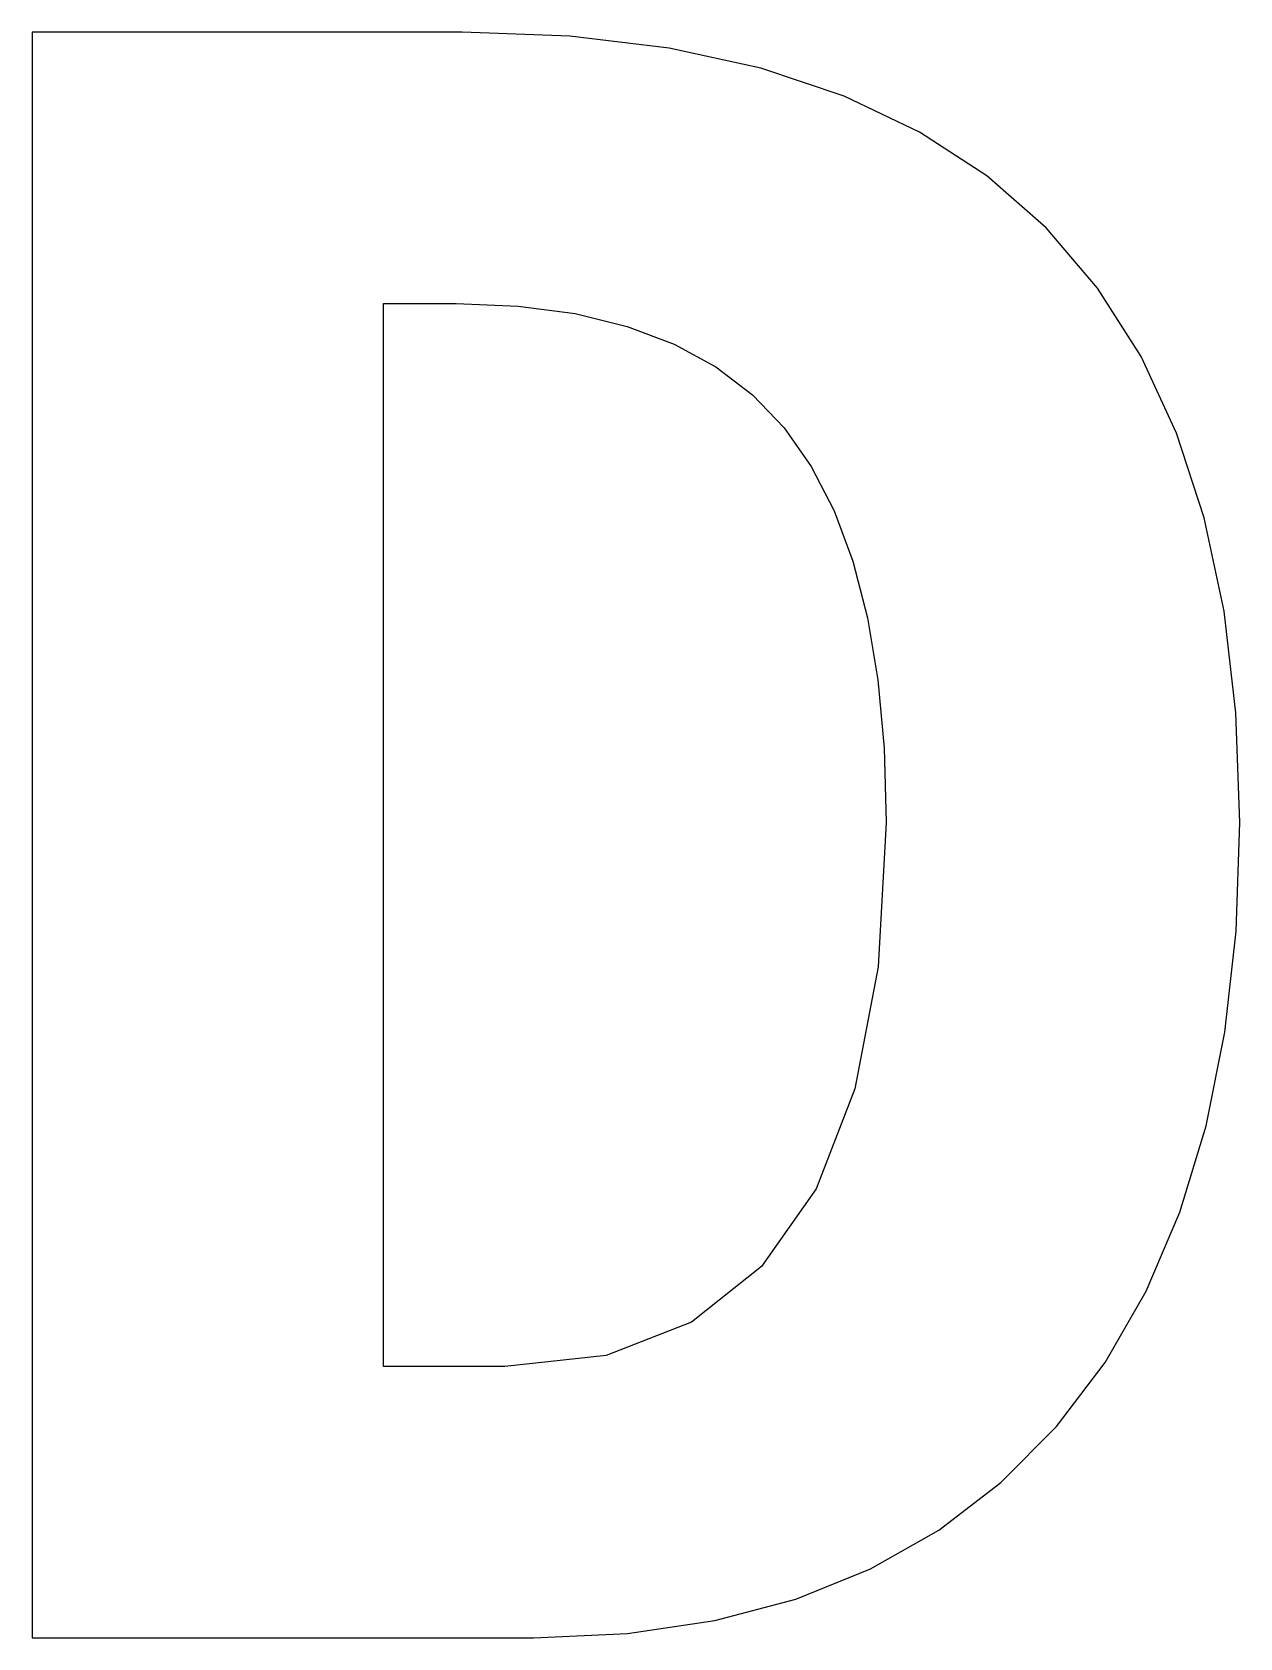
# Model space of a CAD drawing. Header units: metres. Extents: x -18 to 21.2, y -55.9 to -3.8.
import ezdxf

# ---------------------------------------------------------------- set-up
doc = ezdxf.new("R2010")
doc.units = ezdxf.units.M

msp = doc.modelspace()

# ---------------------------------------------------------------- linework, layer by layer
for p, q in [((-4.02521, -3.80072), (-17.9788, -3.80072)), ((-17.9788, -3.80072), (-17.9788, -55.9437)), ((-0.53334, -3.9305), (-4.02521, -3.80072)), ((2.69739, -4.31978), (-0.53334, -3.9305)), ((5.66699, -4.96858), (2.69739, -4.31978)), ((8.37547, -5.87691), (5.66699, -4.96858)), ((10.8228, -7.04477), (8.37547, -5.87691)), ((13.009, -8.47215), (10.8228, -7.04477)), ((14.9341, -10.1591), (13.009, -8.47215)), ((16.6006, -12.1102), (14.9341, -10.1591)), ((18.0107, -14.3304), (16.6006, -12.1102)), ((-6.57652, -47.131), (-6.57652, -12.6135)), ((-6.57652, -12.6135), (-4.21843, -12.6135)), ((-4.21843, -12.6135), (-2.20261, -12.6959)), ((-2.20261, -12.6959), (-0.35165, -12.9432)), ((-0.35165, -12.9432), (1.33444, -13.3555)), ((1.33444, -13.3555), (2.8557, -13.9325)), ((2.8557, -13.9325), (4.21208, -14.6745)), ((19.1644, -16.8195), (18.0107, -14.3304)), ((4.21208, -14.6745), (5.40361, -15.5813)), ((5.40361, -15.5813), (6.43028, -16.6531)), ((6.43028, -16.6531), (7.30708, -17.9037)), ((20.0618, -19.5777), (19.1644, -16.8195)), ((7.30708, -17.9037), (8.049, -19.3476)), ((8.049, -19.3476), (8.65601, -20.9848)), ((20.7028, -22.6048), (20.0618, -19.5777)), ((8.65601, -20.9848), (9.12813, -22.8152)), ((9.12813, -22.8152), (9.46536, -24.8389)), ((21.0873, -25.901), (20.7028, -22.6048)), ((9.46536, -24.8389), (9.66771, -27.0559)), ((21.2155, -29.4661), (21.0873, -25.901)), ((9.66771, -27.0559), (9.73515, -29.4661)), ((9.73515, -29.4661), (9.48273, -34.1527)), ((21.094, -32.9904), (21.2155, -29.4661)), ((20.7296, -36.274), (21.094, -32.9904)), ((9.48273, -34.1527), (8.72543, -38.1183)), ((20.1221, -39.3171), (20.7296, -36.274)), ((8.72543, -38.1183), (7.46329, -41.3629)), ((19.2717, -42.1195), (20.1221, -39.3171)), ((7.46329, -41.3629), (5.69629, -43.8864)), ((18.1782, -44.6814), (19.2717, -42.1195)), ((5.69629, -43.8864), (3.42444, -45.6889)), ((16.8418, -47.0026), (18.1782, -44.6814)), ((3.42444, -45.6889), (0.64772, -46.7705)), ((0.64772, -46.7705), (-2.63383, -47.131)), ((-2.63383, -47.131), (-6.57652, -47.131)), ((15.2624, -49.0832), (16.8418, -47.0026)), ((13.4584, -50.9034), (15.2624, -49.0832)), ((11.4477, -52.4435), (13.4584, -50.9034)), ((9.23029, -53.7036), (11.4477, -52.4435)), ((6.80624, -54.6836), (9.23029, -53.7036)), ((4.17554, -55.3837), (6.80624, -54.6836)), ((1.33815, -55.8037), (4.17554, -55.3837)), ((-17.9788, -55.9437), (-1.70587, -55.9437)), ((-1.70587, -55.9437), (1.33815, -55.8037))]:
    msp.add_line(p, q)

doc.saveas('drawing.dxf')
